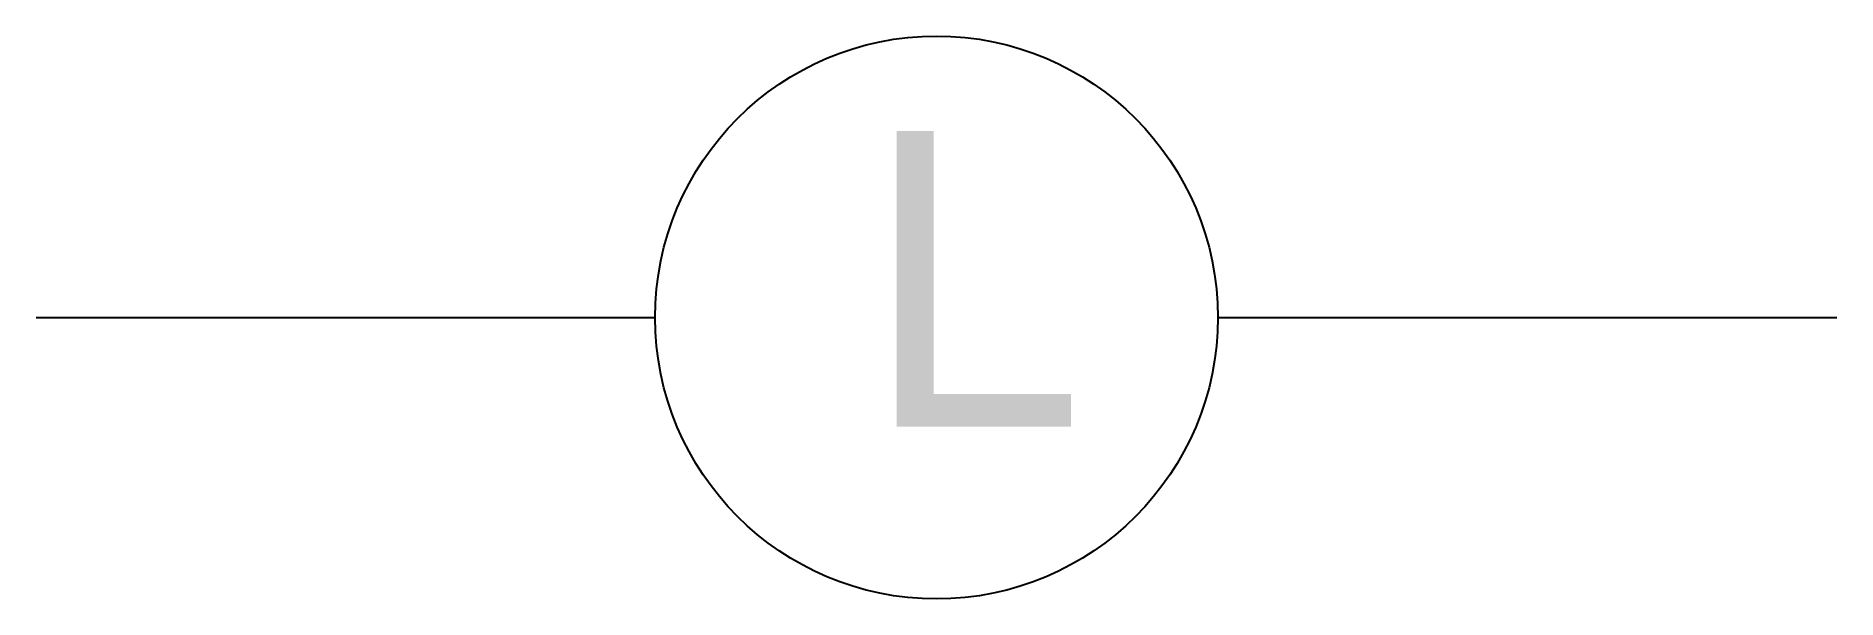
# Model space of a CAD drawing. Header units: metres. Extents: x 150 to 1667, y -143027 to -142553.
import ezdxf

# ---------------------------------------------------------------- set-up
doc = ezdxf.new("R2010")
doc.units = ezdxf.units.M
doc.layers.add('DET1', color=1, linetype='Continuous')
doc.layers.add('PF', color=7, linetype='Continuous')

msp = doc.modelspace()

# ---------------------------------------------------------------- linework, layer by layer
at = {"layer": 'DET1'}
for p, q in [((149.65, -142790.02), (671.21, -142790.02)), ((1145.3, -142790.02), (1666.86, -142790.02))]:
    msp.add_line(p, q, dxfattribs=at)
msp.add_circle((908.26, -142790.02), 237.05, dxfattribs=at)

# ---------------------------------------------------------------- texts
at = {"layer": 'PF'}
msp.add_text('L', height=249.13, dxfattribs=at).set_placement((847.4, -142881.99))

doc.saveas('drawing.dxf')
